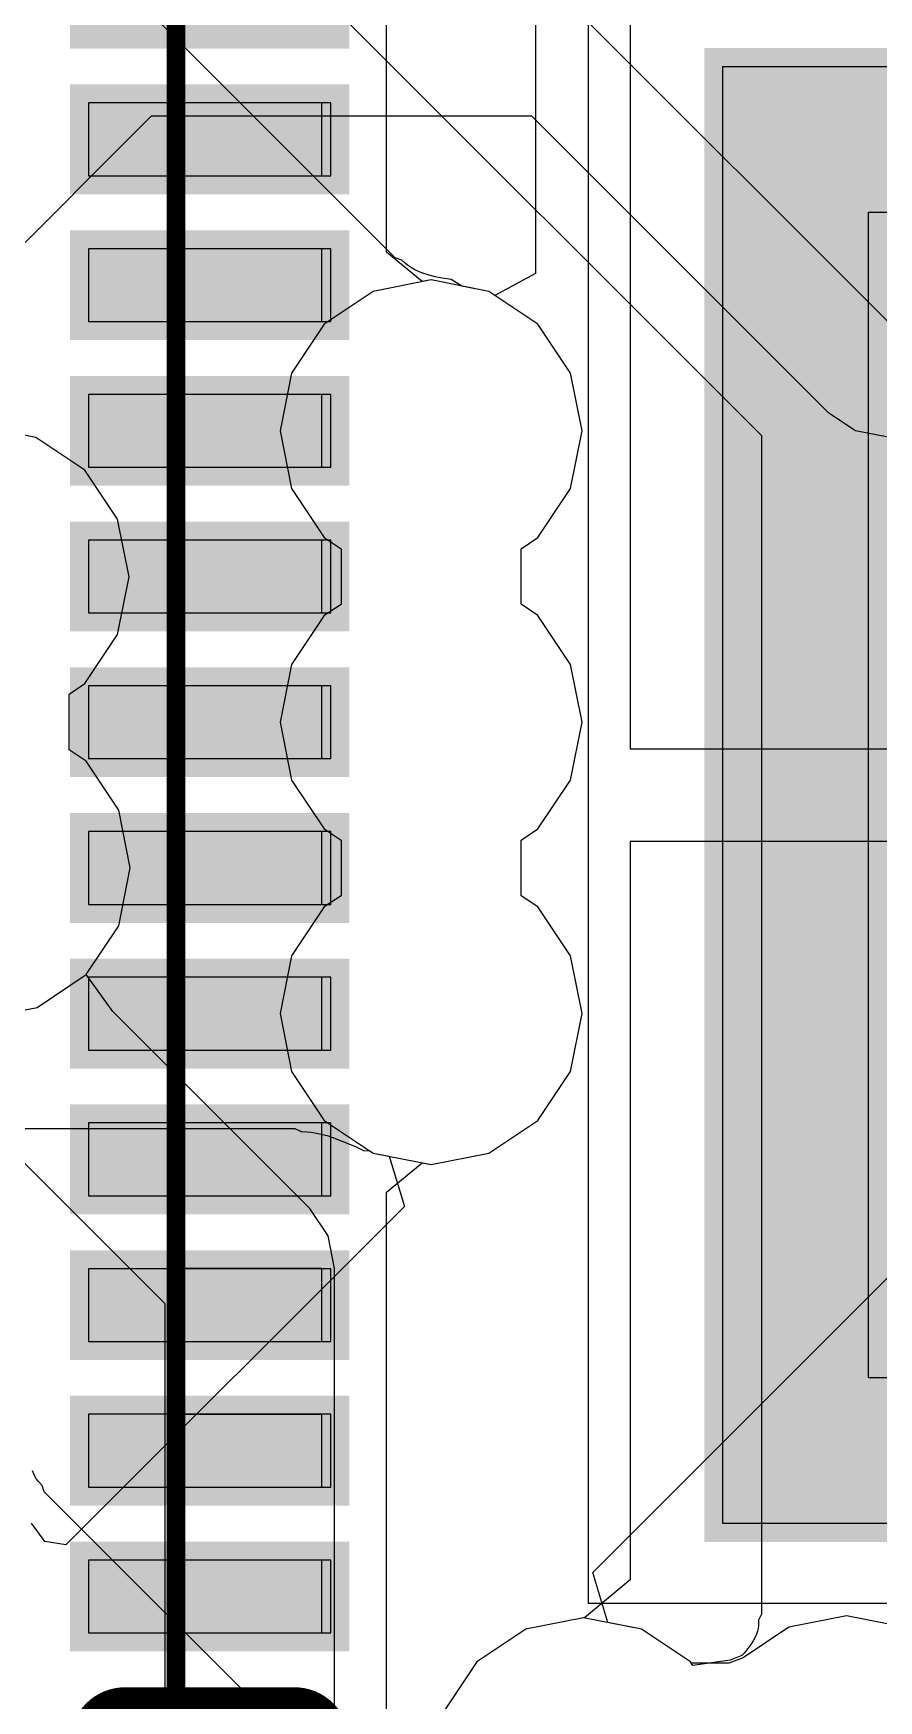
# Model space of a CAD drawing. Header units: millimetres. Extents: x 50 to 153, y 18 to 71.
# Drawn here: x 132.414 to 134.733, y 46.35 to 50.928 of the extents above; entities that cross this region are included whole.
import ezdxf

# ---------------------------------------------------------------- set-up
doc = ezdxf.new("R2010")
doc.units = ezdxf.units.MM
for name, color, linetype in [('ConnectLayer', 7, 'Continuous'), ('Mechanical15', 56, 'Continuous'), ('TopLayer', 1, 'Continuous'), ('TopOverlay', 2, 'Continuous'), ('TopPaste', 8, 'Continuous'), ('TopSolder', 216, 'Continuous')]:
    doc.layers.add(name, color=color, linetype=linetype)

# ---------------------------------------------------------------- blocks, each defined once
blk = doc.blocks.new('QFN_56_L7_0_W7_0_P0_40_TL_EP4_0_100')
at = {"layer": 'Mechanical15'}
for p, q in [((3.5768, 2.3935), (3.1768, 2.3935)), ((3.1768, 2.3935), (3.1768, 2.1935)), ((3.5768, 2.1935), (3.5768, 2.3935)), ((3.1768, 2.1935), (3.5768, 2.1935)), ((-1.9231, 2.0935), (2.0769, 2.0935)), ((2.0769, 2.0935), (2.0769, -1.9065)), ((3.5768, 1.9935), (3.1768, 1.9935)), ((3.1768, 1.9935), (3.1768, 1.7935)), ((3.5768, 1.7935), (3.5768, 1.9935)), ((3.1768, 1.7935), (3.5768, 1.7935)), ((3.5768, 1.5935), (3.1768, 1.5935)), ((3.1768, 1.5935), (3.1768, 1.3935)), ((3.5768, 1.3935), (3.5768, 1.5935)), ((3.1768, 1.3935), (3.5768, 1.3935)), ((3.5768, 1.1935), (3.1768, 1.1935)), ((3.1768, 1.1935), (3.1768, 0.9935)), ((3.5768, 0.9935), (3.5768, 1.1935)), ((3.1768, 0.9935), (3.5768, 0.9935)), ((3.5768, 0.7935), (3.1768, 0.7935)), ((3.1768, 0.7935), (3.1768, 0.5935)), ((3.5768, 0.5935), (3.5768, 0.7935)), ((3.1768, 0.5935), (3.5768, 0.5935)), ((3.5768, 0.3935), (3.1768, 0.3935)), ((3.1768, 0.3935), (3.1768, 0.1935)), ((3.5768, 0.1935), (3.5768, 0.3935)), ((3.1768, 0.1935), (3.5768, 0.1935)), ((3.5768, -0.0065), (3.1768, -0.0065)), ((3.1768, -0.0065), (3.1768, -0.2065)), ((3.5768, -0.2065), (3.5768, -0.0065)), ((3.1768, -0.2065), (3.5768, -0.2065)), ((3.5768, -0.4065), (3.1768, -0.4065)), ((3.1768, -0.4065), (3.1768, -0.6065)), ((3.5768, -0.6065), (3.5768, -0.4065)), ((3.1768, -0.6065), (3.5768, -0.6065)), ((3.5768, -0.8065), (3.1768, -0.8065)), ((3.1768, -0.8065), (3.1768, -1.0065)), ((3.5768, -1.0065), (3.5768, -0.8065)), ((3.1768, -1.0065), (3.5768, -1.0065)), ((3.5768, -1.2065), (3.1768, -1.2065)), ((3.1768, -1.2065), (3.1768, -1.4065)), ((3.5768, -1.4065), (3.5768, -1.2065)), ((3.1768, -1.4065), (3.5768, -1.4065)), ((3.5768, -1.6065), (3.1768, -1.6065)), ((3.1768, -1.6065), (3.1768, -1.8065)), ((3.5768, -1.8065), (3.5768, -1.6065)), ((3.1768, -1.8065), (3.5768, -1.8065)), ((2.0769, -1.9065), (-1.9231, -1.9065))]:
    blk.add_line(p, q, dxfattribs=at)
at = {"layer": 'Mechanical15', "const_width": 0.0508}
blk.add_lwpolyline([(3.5768, 3.5935), (3.5768, -3.4065)], dxfattribs=at)
at = {"layer": 'TopLayer'}
for points in [[(3.1518, 2.1934), (3.8168, 2.1934), (3.1518, 2.3934), (3.8168, 2.3934)], [(-1.9231, -1.9065), (2.0769, -1.9065), (-1.9231, 2.0935), (2.0769, 2.0935)], [(3.1518, 1.7934), (3.8168, 1.7934), (3.1518, 1.9934), (3.8168, 1.9934)], [(3.1518, 1.3936), (3.8168, 1.3936), (3.1518, 1.5936), (3.8168, 1.5936)], [(3.1518, 0.9935), (3.8168, 0.9935), (3.1518, 1.1935), (3.8168, 1.1935)], [(3.1518, 0.5935), (3.8168, 0.5935), (3.1518, 0.7935), (3.8168, 0.7935)], [(3.1518, 0.1934), (3.8168, 0.1934), (3.1518, 0.3934), (3.8168, 0.3934)], [(3.1518, -0.2066), (3.8168, -0.2066), (3.1518, -0.0066), (3.8168, -0.0066)], [(3.1518, -0.6064), (3.8168, -0.6064), (3.1518, -0.4064), (3.8168, -0.4064)], [(3.1518, -1.0065), (3.8168, -1.0065), (3.1518, -0.8065), (3.8168, -0.8065)], [(3.1518, -1.4065), (3.8168, -1.4065), (3.1518, -1.2065), (3.8168, -1.2065)], [(3.1518, -1.8066), (3.8168, -1.8066), (3.1518, -1.6066), (3.8168, -1.6066)]]:
    blk.add_solid(points, dxfattribs=at)
at = {"layer": 'TopPaste'}
for p, q in [((3.8168, 2.3934), (3.1518, 2.3934)), ((3.1518, 2.3934), (3.1518, 2.1934)), ((3.8168, 2.1934), (3.8168, 2.3934)), ((3.1518, 2.1934), (3.8168, 2.1934)), ((3.8168, 1.9934), (3.1518, 1.9934)), ((3.1518, 1.9934), (3.1518, 1.7934)), ((3.8168, 1.7934), (3.8168, 1.9934)), ((3.1518, 1.7934), (3.8168, 1.7934)), ((-1.5231, 1.6935), (1.6769, 1.6935)), ((1.6769, 1.6935), (1.6769, -1.5065)), ((3.8168, 1.5936), (3.1518, 1.5936)), ((3.1518, 1.5936), (3.1518, 1.3936)), ((3.8168, 1.3936), (3.8168, 1.5936)), ((3.1518, 1.3936), (3.8168, 1.3936)), ((3.8168, 1.1935), (3.1518, 1.1935)), ((3.1518, 1.1935), (3.1518, 0.9935)), ((3.8168, 0.9935), (3.8168, 1.1935)), ((3.1518, 0.9935), (3.8168, 0.9935)), ((3.8168, 0.7935), (3.1518, 0.7935)), ((3.1518, 0.7935), (3.1518, 0.5935)), ((3.8168, 0.5935), (3.8168, 0.7935)), ((3.1518, 0.5935), (3.8168, 0.5935)), ((3.8168, 0.3934), (3.1518, 0.3934)), ((3.1518, 0.3934), (3.1518, 0.1934)), ((3.8168, 0.1934), (3.8168, 0.3934)), ((3.1518, 0.1934), (3.8168, 0.1934)), ((3.8168, -0.0066), (3.1518, -0.0066)), ((3.1518, -0.0066), (3.1518, -0.2066)), ((3.8168, -0.2066), (3.8168, -0.0066)), ((3.1518, -0.2066), (3.8168, -0.2066)), ((3.8168, -0.4064), (3.1518, -0.4064)), ((3.1518, -0.4064), (3.1518, -0.6064)), ((3.8168, -0.6064), (3.8168, -0.4064)), ((3.1518, -0.6064), (3.8168, -0.6064)), ((3.8168, -0.8065), (3.1518, -0.8065)), ((3.1518, -0.8065), (3.1518, -1.0065)), ((3.8168, -1.0065), (3.8168, -0.8065)), ((3.1518, -1.0065), (3.8168, -1.0065)), ((3.8168, -1.2065), (3.1518, -1.2065)), ((3.1518, -1.2065), (3.1518, -1.4065)), ((3.8168, -1.4065), (3.8168, -1.2065)), ((3.1518, -1.4065), (3.8168, -1.4065)), ((1.6769, -1.5065), (-1.5231, -1.5065)), ((3.8168, -1.6066), (3.1518, -1.6066)), ((3.1518, -1.6066), (3.1518, -1.8066)), ((3.8168, -1.8066), (3.8168, -1.6066)), ((3.1518, -1.8066), (3.8168, -1.8066))]:
    blk.add_line(p, q, dxfattribs=at)
at = {"layer": 'TopSolder', "const_width": 0.3016}
blk.add_lwpolyline([(3.7168, 2.6935), (3.2518, 2.6935)], dxfattribs=at)
at = {"layer": 'TopSolder', "const_width": 0.1508}
for points in [[(3.1764, 2.6935, 1), (3.3272, 2.6935, 1)], [(3.6414, 2.6935, 1), (3.7922, 2.6935, 1)]]:
    blk.add_lwpolyline(points, format="xyb", close=True, dxfattribs=at)
at = {"layer": 'TopSolder'}
for points in [[(3.101, 2.1426), (3.8676, 2.1426), (3.101, 2.4442), (3.8676, 2.4442)], [(-1.9739, -1.9573), (2.1277, -1.9573), (-1.9739, 2.1443), (2.1277, 2.1443)], [(3.101, 1.7426), (3.8676, 1.7426), (3.101, 2.0442), (3.8676, 2.0442)], [(3.101, 1.3428), (3.8676, 1.3428), (3.101, 1.6444), (3.8676, 1.6444)], [(3.101, 0.9427), (3.8676, 0.9427), (3.101, 1.2443), (3.8676, 1.2443)], [(3.101, 0.5427), (3.8676, 0.5427), (3.101, 0.8443), (3.8676, 0.8443)], [(3.101, 0.1426), (3.8676, 0.1426), (3.101, 0.4442), (3.8676, 0.4442)], [(3.101, -0.2574), (3.8676, -0.2574), (3.101, 0.0442), (3.8676, 0.0442)], [(3.101, -0.6572), (3.8676, -0.6572), (3.101, -0.3556), (3.8676, -0.3556)], [(3.101, -1.0573), (3.8676, -1.0573), (3.101, -0.7557), (3.8676, -0.7557)], [(3.101, -1.4573), (3.8676, -1.4573), (3.101, -1.1557), (3.8676, -1.1557)], [(3.101, -1.8574), (3.8676, -1.8574), (3.101, -1.5558), (3.8676, -1.5558)], [(3.101, -2.2574), (3.8676, -2.2574), (3.101, -1.9558), (3.8676, -1.9558)]]:
    blk.add_solid(points, dxfattribs=at)

msp = doc.modelspace()

# ---------------------------------------------------------------- linework, layer by layer
at = {"layer": 'ConnectLayer'}
for p, q in [((134.8097, 50.0853), (132.4602, 52.4348)), ((132.1989, 52.0369), (134.4119, 49.824)), ((133.7921, 51.6637), (133.7921, 50.2682)), ((133.3829, 50.3265), (133.3829, 51.2889)), ((133.4069, 50.3115), (132.5511, 51.1674)), ((134.0514, 51.0904), (134.0514, 48.9634)), ((131.9253, 49.8878), (132.7384, 50.7009)), ((132.7384, 50.7009), (133.781, 50.7009)), ((133.781, 50.7009), (134.5941, 49.8878)), ((133.4811, 50.246), (133.3829, 50.3265)), ((133.4246, 50.305), (133.4069, 50.3115)), ((133.4359, 50.2947), (133.4246, 50.305)), ((133.443, 50.2892), (133.4359, 50.2947)), ((133.4512, 50.2837), (133.443, 50.2892)), ((133.4609, 50.2783), (133.4512, 50.2837)), ((133.4722, 50.273), (133.4609, 50.2783)), ((133.4852, 50.268), (133.4722, 50.273)), ((133.5, 50.2633), (133.4852, 50.268)), ((133.5168, 50.259), (133.5, 50.2633)), ((133.5355, 50.2553), (133.5168, 50.259)), ((133.7921, 50.2682), (133.6801, 50.2083)), ((133.3466, 50.2192), (133.2122, 50.1294)), ((133.3466, 50.2192), (133.2122, 50.1294)), ((133.5052, 50.2508), (133.3466, 50.2192)), ((133.5052, 50.2508), (133.3466, 50.2192)), ((133.5052, 50.2508), (133.4811, 50.246)), ((133.6637, 50.2192), (133.5052, 50.2508)), ((133.6637, 50.2192), (133.5052, 50.2508)), ((133.6637, 50.2192), (133.5052, 50.2508)), ((133.5599, 50.2517), (133.5355, 50.2553)), ((133.5898, 50.2339), (133.5599, 50.2517)), ((133.6637, 50.2192), (133.5898, 50.2339)), ((133.7982, 50.1294), (133.6637, 50.2192)), ((133.7982, 50.1294), (133.6637, 50.2192)), ((133.6801, 50.2083), (133.6637, 50.2192)), ((133.7982, 50.1294), (133.6637, 50.2192)), ((133.2122, 50.1294), (133.1224, 49.995)), ((133.2122, 50.1294), (133.1224, 49.995)), ((133.888, 49.995), (133.7982, 50.1294)), ((133.888, 49.995), (133.7982, 50.1294)), ((133.888, 49.995), (133.7982, 50.1294)), ((133.1224, 49.995), (133.0908, 49.8364)), ((133.1224, 49.995), (133.0908, 49.8364)), ((133.9195, 49.8364), (133.888, 49.995)), ((133.9195, 49.8364), (133.888, 49.995)), ((133.9195, 49.8364), (133.888, 49.995)), ((132.421, 49.8182), (132.2624, 49.8497)), ((132.421, 49.8182), (132.2624, 49.8497)), ((134.5941, 49.8878), (134.6697, 49.8373)), ((132.5554, 49.7284), (132.421, 49.8182)), ((132.5554, 49.7284), (132.421, 49.8182)), ((133.0908, 49.8364), (133.1224, 49.6778)), ((133.0908, 49.8364), (133.1224, 49.6778)), ((133.888, 49.6778), (133.9195, 49.8364)), ((133.888, 49.6778), (133.9195, 49.8364)), ((133.888, 49.6778), (133.9195, 49.8364)), ((134.4119, 49.824), (134.4119, 46.588)), ((134.6697, 49.8373), (134.7589, 49.8195)), ((132.6452, 49.5939), (132.5554, 49.7284)), ((132.6452, 49.5939), (132.5554, 49.7284)), ((133.1224, 49.6778), (133.2122, 49.5434)), ((133.1224, 49.6778), (133.2122, 49.5434)), ((133.7982, 49.5434), (133.888, 49.6778)), ((133.7982, 49.5434), (133.888, 49.6778)), ((133.7982, 49.5434), (133.888, 49.6778)), ((132.6768, 49.4354), (132.6452, 49.5939)), ((132.6768, 49.4354), (132.6452, 49.5939)), ((133.2122, 49.5434), (133.2581, 49.5127)), ((133.2122, 49.5434), (133.2581, 49.5127)), ((133.7524, 49.5128), (133.7982, 49.5434)), ((133.7524, 49.5128), (133.7982, 49.5434)), ((133.7524, 49.5128), (133.7982, 49.5434)), ((133.2581, 49.5127), (133.2581, 49.36)), ((133.2581, 49.5127), (133.2581, 49.36)), ((133.7524, 49.3601), (133.7524, 49.5128)), ((133.7524, 49.3601), (133.7524, 49.5128)), ((133.7524, 49.3601), (133.7524, 49.5128)), ((132.6452, 49.2768), (132.6768, 49.4354)), ((132.6452, 49.2768), (132.6768, 49.4354)), ((133.2581, 49.36), (133.2123, 49.3294)), ((133.2581, 49.36), (133.2123, 49.3294)), ((133.7983, 49.3294), (133.7524, 49.3601)), ((133.7983, 49.3294), (133.7524, 49.3601)), ((133.7983, 49.3294), (133.7524, 49.3601)), ((133.2123, 49.3294), (133.1225, 49.195)), ((133.2123, 49.3294), (133.1225, 49.195)), ((133.8881, 49.195), (133.7983, 49.3294)), ((133.8881, 49.195), (133.7983, 49.3294)), ((133.8881, 49.195), (133.7983, 49.3294)), ((132.5554, 49.1424), (132.6452, 49.2768)), ((132.5554, 49.1424), (132.6452, 49.2768)), ((133.1225, 49.195), (133.0909, 49.0364)), ((133.1225, 49.195), (133.0909, 49.0364)), ((133.9197, 49.0364), (133.8881, 49.195)), ((133.9197, 49.0364), (133.8881, 49.195)), ((133.9197, 49.0364), (133.8881, 49.195)), ((132.512, 49.1134), (132.5554, 49.1424)), ((132.512, 49.1134), (132.5554, 49.1424)), ((132.512, 48.9606), (132.512, 49.1134)), ((132.512, 48.9606), (132.512, 49.1134)), ((133.0909, 49.0364), (133.1225, 48.8778)), ((133.0909, 49.0364), (133.1225, 48.8778)), ((133.8881, 48.8778), (133.9197, 49.0364)), ((133.8881, 48.8778), (133.9197, 49.0364)), ((133.8881, 48.8778), (133.9197, 49.0364)), ((132.5585, 48.9295), (132.512, 48.9606)), ((132.5585, 48.9295), (132.512, 48.9606)), ((132.6484, 48.7951), (132.5585, 48.9295)), ((132.6484, 48.7951), (132.5585, 48.9295)), ((134.0514, 48.9634), (136.3054, 48.9634)), ((133.1225, 48.8778), (133.2123, 48.7434)), ((133.1225, 48.8778), (133.2123, 48.7434)), ((133.7983, 48.7434), (133.8881, 48.8778)), ((133.7983, 48.7434), (133.8881, 48.8778)), ((133.7983, 48.7434), (133.8881, 48.8778)), ((132.6799, 48.6365), (132.6484, 48.7951)), ((132.6799, 48.6365), (132.6484, 48.7951)), ((133.2123, 48.7434), (133.2581, 48.7128)), ((133.2123, 48.7434), (133.2581, 48.7128)), ((133.2581, 48.7128), (133.2581, 48.5601)), ((133.2581, 48.7128), (133.2581, 48.5601)), ((133.7524, 48.7128), (133.7983, 48.7434)), ((133.7524, 48.7128), (133.7983, 48.7434)), ((133.7524, 48.7128), (133.7983, 48.7434)), ((133.7524, 48.56), (133.7524, 48.7128)), ((133.7524, 48.56), (133.7524, 48.7128)), ((133.7524, 48.56), (133.7524, 48.7128)), ((136.3054, 48.7094), (134.0514, 48.7094)), ((134.0514, 48.7094), (134.0514, 46.6823)), ((132.6484, 48.4779), (132.6799, 48.6365)), ((132.6484, 48.4779), (132.6799, 48.6365)), ((133.2122, 48.5294), (133.1224, 48.395)), ((133.2122, 48.5294), (133.1224, 48.395)), ((133.2581, 48.5601), (133.2122, 48.5294)), ((133.2581, 48.5601), (133.2122, 48.5294)), ((133.7982, 48.5294), (133.7524, 48.56)), ((133.7982, 48.5294), (133.7524, 48.56)), ((133.7982, 48.5294), (133.7524, 48.56)), ((133.888, 48.395), (133.7982, 48.5294)), ((133.888, 48.395), (133.7982, 48.5294)), ((133.888, 48.395), (133.7982, 48.5294)), ((132.5585, 48.3435), (132.6484, 48.4779)), ((132.5585, 48.3435), (132.6484, 48.4779)), ((133.1224, 48.395), (133.0908, 48.2364)), ((133.1224, 48.395), (133.0908, 48.2364)), ((133.9195, 48.2364), (133.888, 48.395)), ((133.9195, 48.2364), (133.888, 48.395)), ((133.9195, 48.2364), (133.888, 48.395)), ((132.4241, 48.2537), (132.5585, 48.3435)), ((132.632, 48.2423), (132.5585, 48.3435)), ((132.2655, 48.2221), (132.4241, 48.2537)), ((133.1723, 47.7019), (132.632, 48.2423)), ((133.0908, 48.2364), (133.1224, 48.0779)), ((133.0908, 48.2364), (133.1224, 48.0779)), ((133.888, 48.0779), (133.9195, 48.2364)), ((133.888, 48.0779), (133.9195, 48.2364)), ((133.888, 48.0779), (133.9195, 48.2364)), ((133.1224, 48.0779), (133.2122, 47.9434)), ((133.1224, 48.0779), (133.2122, 47.9434)), ((133.7982, 47.9434), (133.888, 48.0779)), ((133.7982, 47.9434), (133.888, 48.0779)), ((133.7982, 47.9434), (133.888, 48.0779)), ((133.2122, 47.9434), (133.3466, 47.8536)), ((133.2122, 47.9434), (133.3466, 47.8536)), ((133.6637, 47.8536), (133.7982, 47.9434)), ((133.6637, 47.8536), (133.7982, 47.9434)), ((133.6637, 47.8536), (133.7982, 47.9434)), ((131.8497, 47.9208), (133.1314, 47.9208)), ((132.331, 47.8841), (132.7744, 47.4406)), ((133.1314, 47.9208), (133.149, 47.9128)), ((133.149, 47.9128), (133.1642, 47.9123)), ((133.1642, 47.9123), (133.1755, 47.9112)), ((133.1755, 47.9112), (133.1861, 47.9096)), ((133.1861, 47.9096), (133.2202, 47.9015)), ((133.2202, 47.9015), (133.2325, 47.8976)), ((133.2325, 47.8976), (133.2978, 47.8713)), ((133.2978, 47.8713), (133.3198, 47.8608)), ((133.3198, 47.8608), (133.3374, 47.8598)), ((133.3374, 47.8598), (133.3466, 47.8536)), ((133.3466, 47.8536), (133.5052, 47.8221)), ((133.3466, 47.8536), (133.3901, 47.845)), ((133.3466, 47.8536), (133.5052, 47.8221)), ((133.3901, 47.845), (133.4319, 47.7072)), ((133.5052, 47.8221), (133.6637, 47.8536)), ((133.5052, 47.8221), (133.6637, 47.8536)), ((133.5052, 47.8221), (133.6637, 47.8536)), ((133.3829, 47.7463), (133.4811, 47.8269)), ((133.4811, 47.8269), (133.5052, 47.8221)), ((133.3829, 46.3841), (133.3829, 47.7463)), ((133.4319, 47.7072), (132.5033, 46.7786)), ((133.2229, 47.6263), (133.1723, 47.7019)), ((133.2406, 47.5371), (133.2229, 47.6263)), ((133.9488, 46.7027), (134.8199, 47.5738)), ((133.2406, 45.9547), (133.2406, 47.5371)), ((132.7744, 47.4406), (132.7744, 45.8582)), ((132.4151, 46.9727), (132.4116, 46.9813)), ((132.4189, 46.9652), (132.4151, 46.9727)), ((132.423, 46.9586), (132.4189, 46.9652)), ((132.4276, 46.9526), (132.423, 46.9586)), ((132.4378, 46.9415), (132.4276, 46.9526)), ((132.4441, 46.9239), (132.4378, 46.9415)), ((133.4389, 45.9292), (132.4441, 46.9239)), ((132.4453, 46.7872), (132.4087, 46.8377)), ((132.5033, 46.7786), (132.4453, 46.7872)), ((133.9906, 46.5649), (133.9488, 46.7027)), ((134.0514, 46.6823), (133.9264, 46.5777)), ((133.9236, 46.5782), (133.765, 46.5467)), ((133.9236, 46.5782), (133.765, 46.5467)), ((133.9236, 46.5782), (133.765, 46.5467)), ((133.9264, 46.5777), (133.9236, 46.5782)), ((134.0821, 46.5467), (133.9236, 46.5782)), ((134.0821, 46.5467), (133.9236, 46.5782)), ((134.0821, 46.5467), (133.9906, 46.5649)), ((134.4864, 46.5518), (134.3616, 46.4684)), ((134.4864, 46.5518), (134.3616, 46.4684)), ((134.4033, 46.556), (134.4022, 46.5485)), ((134.4039, 46.571), (134.4033, 46.556)), ((134.4119, 46.588), (134.4039, 46.571)), ((134.6449, 46.5833), (134.4864, 46.5518)), ((134.6449, 46.5833), (134.4864, 46.5518)), ((134.8035, 46.5518), (134.6449, 46.5833)), ((134.8035, 46.5518), (134.6449, 46.5833)), ((133.765, 46.5467), (133.6306, 46.4569)), ((133.765, 46.5467), (133.6306, 46.4569)), ((133.765, 46.5467), (133.6306, 46.4569)), ((134.2166, 46.4569), (134.0821, 46.5467)), ((134.2166, 46.4569), (134.0821, 46.5467)), ((134.2166, 46.4569), (134.0821, 46.5467)), ((134.3827, 46.5046), (134.3743, 46.4932)), ((134.3893, 46.5149), (134.3827, 46.5046)), ((134.3942, 46.5244), (134.3893, 46.5149)), ((134.3979, 46.533), (134.3942, 46.5244)), ((134.4005, 46.5409), (134.3979, 46.533)), ((134.4022, 46.5485), (134.4005, 46.5409)), ((134.3254, 46.4615), (134.2231, 46.4472)), ((134.3616, 46.4684), (134.3224, 46.4531)), ((134.3616, 46.4684), (134.3224, 46.4531)), ((134.3576, 46.4744), (134.3254, 46.4615)), ((134.364, 46.4811), (134.3576, 46.4744)), ((134.3743, 46.4932), (134.364, 46.4811)), ((133.6306, 46.4569), (133.5408, 46.3224)), ((133.6306, 46.4569), (133.5408, 46.3224)), ((133.6306, 46.4569), (133.5408, 46.3224)), ((134.2191, 46.4531), (134.2166, 46.4569)), ((134.2191, 46.4531), (134.2166, 46.4569)), ((134.2231, 46.4472), (134.2166, 46.4569)), ((134.3224, 46.4531), (134.2191, 46.4531)), ((134.3224, 46.4531), (134.2191, 46.4531)), ((133.3829, 46.2571), (133.3829, 46.3841)), ((133.3829, 46.3841), (133.3829, 46.3841))]:
    msp.add_line(p, q, dxfattribs=at)
at = {"layer": 'TopLayer'}
for p, q in [((133.9363, 51.1423), (133.9363, 46.6185)), ((133.9363, 46.6185), (138.6251, 46.6185))]:
    msp.add_line(p, q, dxfattribs=at)
at = {"layer": 'TopOverlay', "const_width": 0.1}
msp.add_lwpolyline([(152.5477, 50.1974, 1), (111.3241, 50.1974, 1)], format="xyb", close=True, dxfattribs=at)

# ---------------------------------------------------------------- block references
at = {"rotation": 180}
msp.add_blockref('QFN_56_L7_0_W7_0_P0_40_TL_EP4_0_100', (136.3823, 48.9299), dxfattribs=at)

doc.saveas('drawing.dxf')
